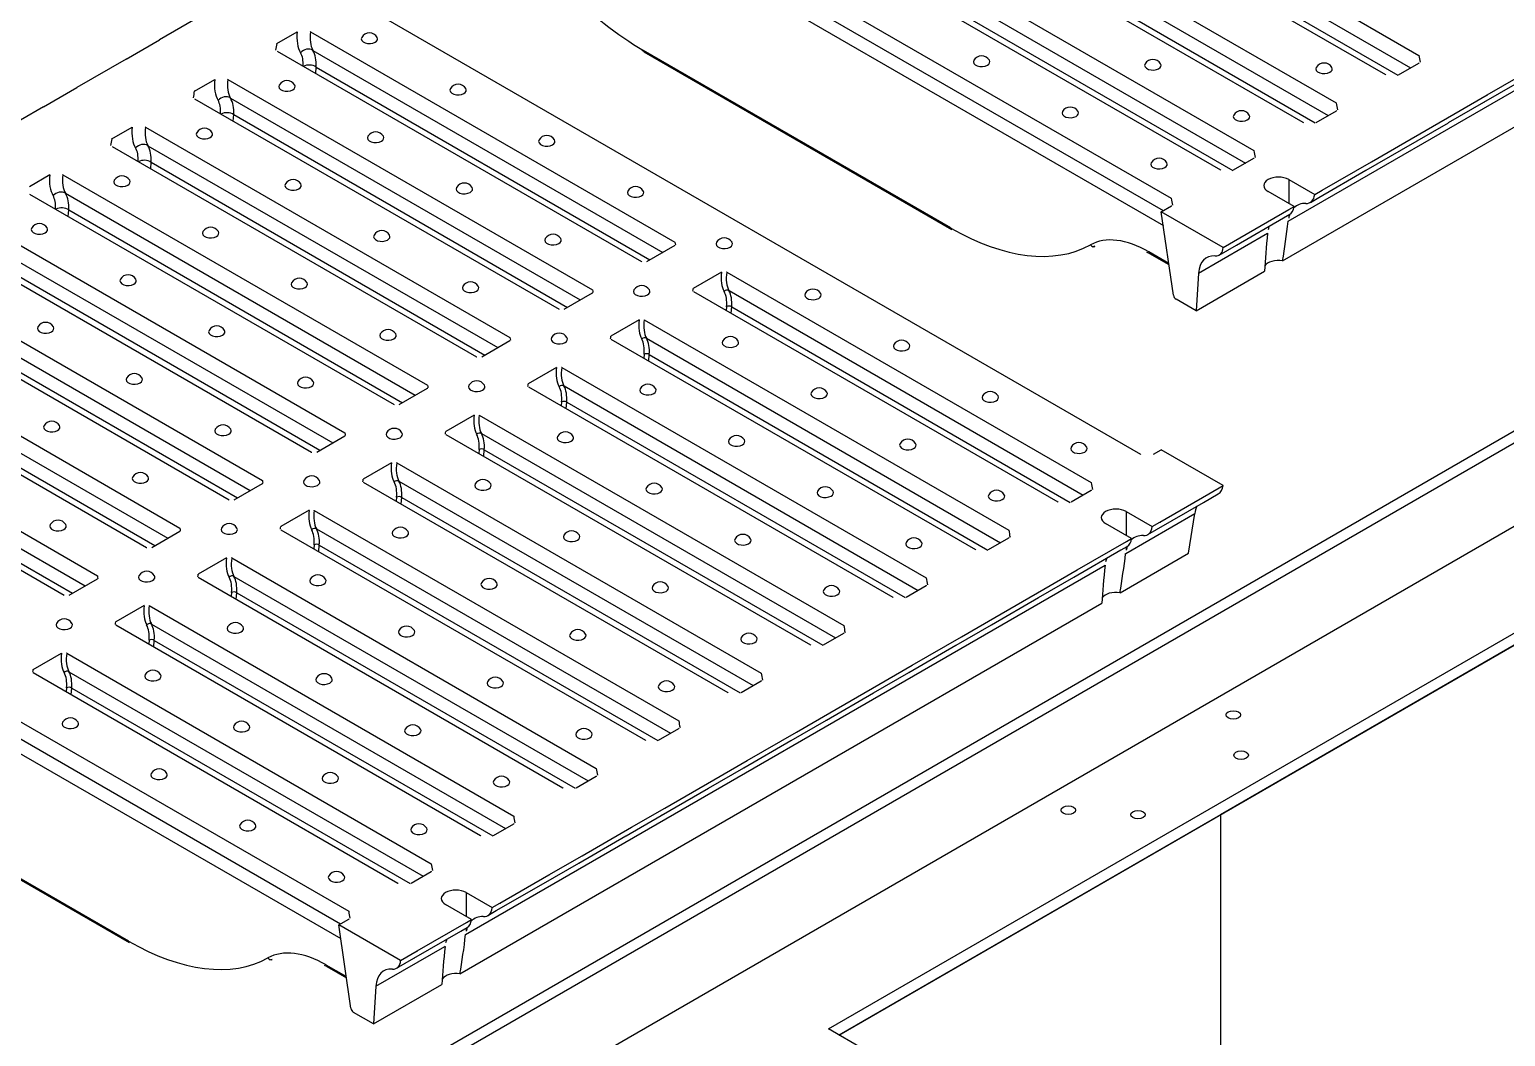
# Paper-space layout 'Layout1' of a CAD drawing. Extents: x -5 to 21.5, y -3 to 17.1.
# Drawn here: x 15.337 to 16.855, y 6.56 to 7.596 of the extents above; entities that cross this region are included whole.
import ezdxf

# ---------------------------------------------------------------- set-up
doc = ezdxf.new("R2010")
doc.units = 0
doc.header["$LTSCALE"] = 0.015748
doc.header["$MEASUREMENT"] = 0
doc.layers.add('Visible Edges', color=7, linetype='Continuous', lineweight=25)

psp = doc.layouts.get("Layout1")

# ---------------------------------------------------------------- linework, layer by layer
at = {"layer": 'Visible Edges', "color": 7, "linetype": 'Continuous', "lineweight": 25}
for p, q in [((14.7585, 5.9679), (18.2586, 7.9888)), ((14.7691, 5.9618), (18.2693, 7.9826)), ((14.7691, 5.8761), (18.2693, 7.8969)), ((15.708, 7.8861), (16.511, 7.4224)), ((15.7105, 7.867), (16.5025, 7.4097)), ((15.7139, 7.8498), (16.5028, 7.3944)), ((16.3907, 7.7858), (16.7656, 7.5694)), ((16.6312, 7.3987), (17.2889, 7.7784)), ((16.3563, 7.766), (16.7312, 7.5496)), ((16.3929, 7.7669), (16.7571, 7.5566)), ((16.3958, 7.7501), (16.7439, 7.5491)), ((16.3058, 7.7368), (16.6807, 7.5204)), ((16.6254, 7.3581), (17.2856, 7.7393)), ((16.2715, 7.717), (16.6463, 7.5006)), ((16.3081, 7.7179), (16.6722, 7.5076)), ((16.3109, 7.7011), (16.6591, 7.5001)), ((16.221, 7.6879), (16.5958, 7.4714)), ((16.1866, 7.668), (16.5615, 7.4516)), ((16.2232, 7.6689), (16.5874, 7.4586)), ((16.2261, 7.6521), (16.5742, 7.4511)), ((15.6761, 7.6227), (16.4792, 7.1591)), ((15.5208, 7.6144), (15.4703, 7.5853)), ((15.5912, 7.5816), (15.612, 7.5936)), ((15.6257, 7.5936), (16.0005, 7.3772)), ((15.436, 7.5655), (15.4703, 7.5853)), ((15.436, 7.5655), (15.3855, 7.5363)), ((15.5913, 7.5738), (15.9662, 7.3573)), ((15.6281, 7.5745), (15.9879, 7.3668)), ((16.2844, 7.3919), (15.9682, 7.5744)), ((15.969, 7.5729), (16.2852, 7.3903)), ((16.7448, 7.5495), (16.7656, 7.5615)), ((15.5064, 7.5326), (15.5272, 7.5446)), ((15.5408, 7.5446), (15.9157, 7.3282)), ((15.6312, 7.5507), (15.6316, 7.5573)), ((15.6316, 7.5573), (15.9748, 7.3592)), ((16.8325, 7.5212), (16.8809, 7.5491)), ((16.836, 7.5287), (16.8865, 7.5579)), ((16.836, 7.5287), (16.8865, 7.5579)), ((15.3511, 7.5165), (15.3855, 7.5363)), ((15.3511, 7.5165), (15.3006, 7.4873)), ((15.5064, 7.5248), (15.8813, 7.3083)), ((15.5433, 7.5255), (15.9031, 7.3178)), ((16.7961, 7.5002), (16.8325, 7.5212)), ((16.8017, 7.5089), (16.836, 7.5287)), ((15.5463, 7.5017), (15.5467, 7.5084)), ((15.5467, 7.5084), (15.8899, 7.3102)), ((16.66, 7.5005), (16.6808, 7.5125)), ((16.7477, 7.4722), (16.7961, 7.5001)), ((16.7512, 7.4797), (16.8017, 7.5089)), ((16.7512, 7.4797), (16.8017, 7.5089)), ((15.4215, 7.4836), (15.4423, 7.4956)), ((15.4559, 7.4956), (15.8308, 7.2792)), ((15.4216, 7.4758), (15.7965, 7.2593)), ((15.4584, 7.4765), (15.8182, 7.2688)), ((16.7113, 7.4512), (16.7477, 7.4722)), ((16.7168, 7.4599), (16.7512, 7.4797)), ((15.4615, 7.4527), (15.4619, 7.4594)), ((15.4619, 7.4594), (15.8051, 7.2612)), ((16.5751, 7.4515), (16.5959, 7.4636)), ((16.6663, 7.4307), (16.7168, 7.4599)), ((16.6663, 7.4307), (16.7168, 7.4599)), ((15.3367, 7.4346), (15.3575, 7.4467)), ((15.3711, 7.4466), (15.746, 7.2302)), ((16.6318, 7.4417), (16.6585, 7.4262)), ((16.6318, 7.4417), (16.6318, 7.4172)), ((16.6628, 7.4232), (16.7112, 7.4512)), ((15.3367, 7.4268), (15.7116, 7.2104)), ((15.3736, 7.4275), (15.7334, 7.2198)), ((16.6373, 7.414), (16.6106, 7.4294)), ((16.654, 7.4181), (16.6628, 7.4232)), ((16.6585, 7.4262), (16.6663, 7.4307)), ((15.3766, 7.4038), (15.377, 7.4104)), ((15.377, 7.4104), (15.7202, 7.2122)), ((16.5007, 7.4086), (16.5111, 7.4146)), ((16.5643, 7.3719), (16.5007, 7.4086)), ((16.5131, 7.3228), (16.5007, 7.4086)), ((16.5815, 7.3817), (16.632, 7.4109)), ((16.5815, 7.3817), (16.632, 7.4109)), ((16.632, 7.4109), (16.6373, 7.414)), ((15.2862, 7.3976), (15.6611, 7.1812)), ((16.578, 7.3742), (16.6264, 7.4022)), ((16.6264, 7.4022), (16.6328, 7.4059)), ((16.6318, 7.4053), (16.6318, 7.4022)), ((15.2519, 7.3778), (15.6267, 7.1614)), ((15.2887, 7.3785), (15.6485, 7.1708)), ((16.539, 7.3455), (16.61, 7.3865)), ((16.5643, 7.3719), (16.5815, 7.3817)), ((15.9715, 7.3573), (16.0006, 7.3741)), ((16.5084, 7.3554), (16.4878, 7.3673)), ((16.4886, 7.3657), (16.5086, 7.3542)), ((16.5603, 7.364), (16.578, 7.3742)), ((15.2014, 7.3486), (15.5763, 7.1322)), ((15.2922, 7.3614), (15.6354, 7.1633)), ((16.5364, 7.3067), (16.6068, 7.3474)), ((16.0485, 7.3464), (16.0194, 7.3296)), ((16.0538, 7.3464), (16.4287, 7.13)), ((16.539, 7.3455), (16.5364, 7.3067)), ((15.167, 7.3288), (15.5419, 7.1124)), ((15.2039, 7.3296), (15.5636, 7.1218)), ((15.8866, 7.3083), (15.9157, 7.3251)), ((16.0195, 7.3266), (16.3943, 7.1101)), ((16.0561, 7.3274), (16.4202, 7.1172)), ((16.5364, 7.3067), (16.5159, 7.3186)), ((15.2073, 7.3124), (15.5505, 7.1143)), ((16.0536, 7.3109), (16.0533, 7.307)), ((16.0583, 7.3041), (16.0589, 7.3106)), ((16.0589, 7.3106), (16.4071, 7.1096)), ((15.1165, 7.2997), (15.4914, 7.0832)), ((15.9636, 7.2974), (15.9346, 7.2806)), ((15.969, 7.2974), (16.3438, 7.081)), ((15.0822, 7.2798), (15.457, 7.0634)), ((15.119, 7.2806), (15.4788, 7.0729)), ((15.8018, 7.2593), (15.8308, 7.2761)), ((15.9346, 7.2776), (16.3095, 7.0611)), ((15.9712, 7.2785), (16.3354, 7.0682)), ((15.1225, 7.2634), (15.4657, 7.0653)), ((15.9688, 7.2619), (15.9684, 7.258)), ((15.9735, 7.2551), (15.974, 7.2617)), ((15.974, 7.2617), (16.3222, 7.0606)), ((15.0317, 7.2507), (15.4066, 7.0342)), ((15.8788, 7.2484), (15.8497, 7.2316)), ((15.8841, 7.2484), (16.259, 7.032)), ((14.9973, 7.2308), (15.3722, 7.0144)), ((15.0342, 7.2316), (15.3939, 7.0239)), ((15.7169, 7.2103), (15.746, 7.2271)), ((15.8498, 7.2286), (16.2246, 7.0121)), ((15.8864, 7.2295), (16.2505, 7.0192)), ((15.0376, 7.2144), (15.3808, 7.0163)), ((15.8839, 7.2129), (15.8836, 7.209)), ((15.8886, 7.2061), (15.8892, 7.2127)), ((15.8892, 7.2127), (16.2374, 7.0117)), ((15.7939, 7.1994), (15.7649, 7.1827)), ((15.7993, 7.1994), (16.1741, 6.983)), ((15.8015, 7.1805), (16.1657, 6.9702)), ((15.6321, 7.1613), (15.6611, 7.1781)), ((15.7649, 7.1796), (16.1398, 6.9632)), ((14.862, 7.1527), (15.665, 6.6891)), ((15.7091, 7.1505), (15.68, 7.1337)), ((15.7144, 7.1504), (16.0893, 6.934)), ((15.7991, 7.1639), (15.7987, 7.1601)), ((15.8038, 7.1571), (15.8043, 7.1637)), ((15.8043, 7.1637), (16.1525, 6.9627)), ((16.4928, 7.1591), (16.5007, 7.1636)), ((16.5643, 7.1269), (16.5007, 7.1636)), ((14.8645, 7.1336), (15.6566, 6.6763)), ((15.5472, 7.1124), (15.5763, 7.1291)), ((15.68, 7.1306), (16.0549, 6.9142)), ((15.7166, 7.1315), (16.0808, 6.9212)), ((16.4079, 7.1101), (16.4287, 7.1221)), ((16.5497, 7.1184), (16.5643, 7.1269)), ((14.8679, 7.1164), (15.6568, 6.661)), ((15.7142, 7.1149), (15.7139, 7.1111)), ((15.7189, 7.1081), (15.7195, 7.1147)), ((15.7195, 7.1147), (16.0676, 6.9137)), ((16.4957, 7.0817), (16.5441, 7.1097)), ((16.4992, 7.0893), (16.5497, 7.1184)), ((16.4992, 7.0893), (16.5497, 7.1184)), ((16.5441, 7.1097), (16.5593, 7.1185)), ((15.6242, 7.1015), (15.5952, 7.0847)), ((15.6296, 7.1014), (16.0044, 6.885)), ((16.4641, 7.0572), (16.5351, 7.0982)), ((16.4646, 7.1002), (16.4914, 7.0848)), ((16.4646, 7.1002), (16.4646, 7.0757)), ((16.4914, 7.0848), (16.4992, 7.0893)), ((16.5286, 7.0573), (16.5351, 7.0982)), ((15.4624, 7.0634), (15.4914, 7.0802)), ((15.5952, 7.0816), (15.9701, 6.8652)), ((15.6318, 7.0825), (15.996, 6.8722)), ((16.4702, 7.0725), (16.4434, 7.088)), ((16.4868, 7.0766), (16.4957, 7.0817)), ((15.6294, 7.066), (15.629, 7.0621)), ((15.6341, 7.0592), (15.6346, 7.0657)), ((15.6346, 7.0657), (15.9828, 6.8647)), ((16.3231, 7.0611), (16.3439, 7.0731)), ((16.4108, 7.0328), (16.4592, 7.0607)), ((16.4143, 7.0403), (16.4648, 7.0694)), ((16.4143, 7.0403), (16.4648, 7.0694)), ((16.4593, 7.0607), (16.4656, 7.0644)), ((16.4646, 7.0638), (16.4646, 7.0607)), ((16.4648, 7.0694), (16.4702, 7.0725)), ((15.5394, 7.0525), (15.5103, 7.0357)), ((15.5447, 7.0525), (15.9196, 6.836)), ((15.7852, 6.6653), (16.4429, 7.045)), ((16.4583, 7.0167), (16.5286, 7.0573)), ((15.3775, 7.0144), (15.4066, 7.0312)), ((15.5103, 7.0326), (15.8852, 6.8162)), ((15.5469, 7.0335), (15.9111, 6.8232)), ((16.1585, 6.5681), (16.9646, 7.0335)), ((16.3744, 7.0117), (16.4108, 7.0328)), ((16.3799, 7.0204), (16.4143, 7.0403)), ((15.5445, 7.017), (15.5442, 7.0131)), ((15.5492, 7.0102), (15.5498, 7.0167)), ((15.5498, 7.0167), (15.8979, 6.8157)), ((16.1691, 6.5619), (16.9646, 7.0212)), ((16.2382, 7.0121), (16.259, 7.0241)), ((16.3295, 6.9913), (16.3799, 7.0204)), ((16.3295, 6.9913), (16.3799, 7.0204)), ((16.9646, 7.0212), (16.5616, 6.7885)), ((15.4545, 7.0035), (15.4255, 6.9867)), ((15.4599, 7.0035), (15.8347, 6.787)), ((15.7794, 6.6247), (16.4396, 7.0059)), ((16.326, 6.9838), (16.3744, 7.0117)), ((15.4255, 6.9836), (15.8004, 6.7672)), ((15.4621, 6.9845), (15.8263, 6.7743)), ((16.2896, 6.9628), (16.326, 6.9838)), ((16.2951, 6.9715), (16.3295, 6.9913)), ((15.4597, 6.968), (15.4593, 6.9641)), ((15.4644, 6.9612), (15.4649, 6.9677)), ((15.4649, 6.9677), (15.8131, 6.7667)), ((16.1534, 6.9631), (16.1742, 6.9751)), ((16.2446, 6.9423), (16.2951, 6.9715)), ((16.2446, 6.9423), (16.2951, 6.9715)), ((15.3406, 6.9377), (15.3697, 6.9545)), ((15.375, 6.9545), (15.7499, 6.738)), ((16.2411, 6.9348), (16.2895, 6.9627)), ((16.2102, 6.9225), (16.2446, 6.9423)), ((15.3406, 6.9346), (15.7155, 6.7182)), ((15.3772, 6.9355), (15.7414, 6.7253)), ((16.0685, 6.9141), (16.0893, 6.9261)), ((16.1598, 6.8933), (16.2102, 6.9225)), ((16.1598, 6.8933), (16.2102, 6.9225)), ((16.2047, 6.9138), (16.2411, 6.9348)), ((15.3748, 6.919), (15.3745, 6.9151)), ((15.3795, 6.9122), (15.3801, 6.9187)), ((15.3801, 6.9187), (15.7282, 6.7177)), ((16.1562, 6.8858), (16.2047, 6.9137)), ((16.1254, 6.8735), (16.1598, 6.8933)), ((15.9837, 6.8651), (16.0045, 6.8772)), ((16.1199, 6.8648), (16.1562, 6.8858)), ((16.0714, 6.8368), (16.1198, 6.8647)), ((16.0749, 6.8443), (16.1254, 6.8735)), ((16.0749, 6.8443), (16.1254, 6.8735)), ((15.4384, 6.6585), (15.1223, 6.8411)), ((15.123, 6.8395), (15.4392, 6.657)), ((16.035, 6.8158), (16.0714, 6.8368)), ((16.0405, 6.8245), (16.0749, 6.8443)), ((15.8988, 6.8162), (15.9196, 6.8282)), ((15.9865, 6.7878), (16.035, 6.8158)), ((15.99, 6.7953), (16.0405, 6.8245)), ((15.99, 6.7953), (16.0405, 6.8245)), ((15.9502, 6.7668), (15.9865, 6.7878)), ((15.9557, 6.7755), (15.99, 6.7953)), ((16.5616, 6.7885), (16.1691, 6.5619)), ((16.5616, 6.7885), (16.5616, 6.3354)), ((16.5616, 6.7885), (16.5616, 6.3354)), ((15.814, 6.7672), (15.8348, 6.7792)), ((15.9052, 6.7463), (15.9557, 6.7755)), ((15.9052, 6.7463), (15.9557, 6.7755)), ((15.9017, 6.7388), (15.9501, 6.7668)), ((15.8708, 6.7265), (15.9052, 6.7463)), ((15.7291, 6.7182), (15.7499, 6.7302)), ((15.8203, 6.6974), (15.8708, 6.7265)), ((15.8203, 6.6974), (15.8708, 6.7265)), ((15.8653, 6.7178), (15.9017, 6.7388)), ((15.8168, 6.6898), (15.8653, 6.7178)), ((15.7913, 6.6806), (15.7646, 6.696)), ((15.7858, 6.7083), (15.8126, 6.6929)), ((15.7858, 6.7083), (15.7858, 6.6838)), ((15.8126, 6.6929), (15.8203, 6.6974)), ((15.6547, 6.6752), (15.6651, 6.6812)), ((15.786, 6.6775), (15.7913, 6.6806)), ((15.808, 6.6847), (15.8168, 6.6898)), ((15.7184, 6.6385), (15.6547, 6.6752)), ((15.6671, 6.5894), (15.6547, 6.6752)), ((15.732, 6.6408), (15.7804, 6.6688)), ((15.7355, 6.6484), (15.786, 6.6775)), ((15.7355, 6.6484), (15.786, 6.6775)), ((15.7804, 6.6688), (15.7868, 6.6725)), ((15.7858, 6.6719), (15.7858, 6.6688)), ((15.693, 6.6121), (15.764, 6.6531)), ((15.6624, 6.622), (15.6418, 6.6339)), ((15.7143, 6.6306), (15.732, 6.6408)), ((15.7184, 6.6385), (15.7355, 6.6484)), ((15.6426, 6.6324), (15.6626, 6.6208)), ((15.6904, 6.5734), (15.7608, 6.614)), ((15.693, 6.6121), (15.6904, 6.5734)), ((15.6904, 6.5734), (15.6699, 6.5852)), ((16.9222, 6.1271), (16.1585, 6.5681))]:
    psp.add_line(p, q, dxfattribs=at)
for points in [[(15.6257, 7.5936), (15.6252, 7.5938)], [(15.5912, 7.5816), (15.5908, 7.5814)], [(15.969, 7.5729), (15.9656, 7.5754)], [(16.7656, 7.5615), (16.766, 7.5618)], [(15.5408, 7.5446), (15.5403, 7.5449)], [(16.7312, 7.5496), (16.7317, 7.5493)], [(15.5064, 7.5326), (15.506, 7.5324)], [(16.8325, 7.5212), (16.8327, 7.5213)], [(16.836, 7.5287), (16.836, 7.5282)], [(16.6463, 7.5006), (16.6468, 7.5003)], [(16.6808, 7.5125), (16.6812, 7.5128)], [(16.8017, 7.5089), (16.8016, 7.5084)], [(15.4215, 7.4836), (15.4211, 7.4834)], [(15.4559, 7.4956), (15.4555, 7.4959)], [(16.7476, 7.4722), (16.7479, 7.4723)], [(16.7512, 7.4797), (16.7511, 7.4793)], [(16.5959, 7.4636), (16.5963, 7.4638)], [(16.7168, 7.4599), (16.7168, 7.4594)], [(15.3711, 7.4466), (15.3706, 7.4469)], [(16.5615, 7.4516), (16.5619, 7.4513)], [(16.6628, 7.4232), (16.663, 7.4233)], [(16.6663, 7.4307), (16.6663, 7.4303)], [(16.5111, 7.4146), (16.5115, 7.4148)], [(16.632, 7.4109), (16.6319, 7.4104)], [(16.6318, 7.4022), (16.6318, 7.402)], [(16.5815, 7.3817), (16.5814, 7.3813)], [(16.61, 7.3865), (16.61, 7.3866)], [(16.0006, 7.3741), (16.0007, 7.3742)], [(16.4323, 7.373), (16.4296, 7.3723)], [(16.4886, 7.3657), (16.4859, 7.3668)], [(16.5779, 7.3742), (16.5782, 7.3743)], [(15.9662, 7.3573), (15.9663, 7.3572)], [(16.0538, 7.3464), (16.0536, 7.3465)], [(15.9157, 7.3251), (15.9159, 7.3252)], [(16.0194, 7.3296), (16.0193, 7.3295)], [(15.8813, 7.3083), (15.8815, 7.3082)], [(15.969, 7.2974), (15.9688, 7.2975)], [(15.8308, 7.2761), (15.831, 7.2762)], [(15.9346, 7.2806), (15.9344, 7.2805)], [(15.7965, 7.2593), (15.7966, 7.2592)], [(15.8841, 7.2484), (15.8839, 7.2485)], [(15.746, 7.2271), (15.7462, 7.2272)], [(15.8497, 7.2316), (15.8496, 7.2315)], [(15.7116, 7.2104), (15.7118, 7.2103)], [(15.7993, 7.1994), (15.7991, 7.1995)], [(15.7649, 7.1827), (15.7647, 7.1826)], [(15.6611, 7.1781), (15.6613, 7.1782)], [(15.6267, 7.1614), (15.6269, 7.1613)], [(15.7144, 7.1504), (15.7142, 7.1505)], [(16.4792, 7.1591), (16.4796, 7.1589)], [(15.5763, 7.1291), (15.5765, 7.1292)], [(15.68, 7.1337), (15.6798, 7.1336)], [(16.4287, 7.1221), (16.4292, 7.1224)], [(15.5419, 7.1124), (15.5421, 7.1123)], [(16.3943, 7.1101), (16.3948, 7.1099)], [(16.5497, 7.1184), (16.5496, 7.118)], [(15.6296, 7.1014), (15.6294, 7.1015)], [(16.4992, 7.0893), (16.4991, 7.0888)], [(15.4914, 7.0802), (15.4916, 7.0803)], [(15.5952, 7.0847), (15.595, 7.0846)], [(16.4956, 7.0817), (16.4959, 7.0819)], [(15.457, 7.0634), (15.4572, 7.0633)], [(16.3095, 7.0611), (16.3099, 7.0609)], [(16.3439, 7.0731), (16.3443, 7.0734)], [(16.4646, 7.0607), (16.4646, 7.0606)], [(16.4648, 7.0694), (16.4647, 7.069)], [(15.5447, 7.0525), (15.5445, 7.0526)], [(16.4429, 7.045), (16.4429, 7.0452)], [(15.4066, 7.0312), (15.4068, 7.0313)], [(15.5103, 7.0357), (15.5101, 7.0356)], [(16.4108, 7.0327), (16.411, 7.0329)], [(16.4143, 7.0403), (16.4143, 7.0398)], [(15.3722, 7.0144), (15.3724, 7.0143)], [(16.259, 7.0241), (16.2595, 7.0244)], [(16.3799, 7.0204), (16.3799, 7.02)], [(15.4599, 7.0035), (15.4597, 7.0036)], [(16.2246, 7.0121), (16.2251, 7.0119)], [(15.4255, 6.9867), (15.4253, 6.9866)], [(16.3259, 6.9837), (16.3262, 6.9839)], [(16.3295, 6.9913), (16.3294, 6.9908)], [(16.1742, 6.9751), (16.1746, 6.9754)], [(16.2951, 6.9715), (16.295, 6.971)], [(15.375, 6.9545), (15.3748, 6.9546)], [(16.1398, 6.9632), (16.1402, 6.9629)], [(15.3406, 6.9377), (15.3404, 6.9376)], [(16.2446, 6.9423), (16.2446, 6.9418)], [(16.0893, 6.9261), (16.0898, 6.9264)], [(16.2102, 6.9225), (16.2102, 6.922)], [(16.2411, 6.9348), (16.2413, 6.9349)], [(16.0549, 6.9142), (16.0554, 6.9139)], [(16.1598, 6.8933), (16.1597, 6.8928)], [(16.0045, 6.8772), (16.0049, 6.8774)], [(16.1562, 6.8858), (16.1564, 6.8859)], [(15.9701, 6.8652), (15.9705, 6.8649)], [(16.1254, 6.8735), (16.1253, 6.873)], [(16.0714, 6.8368), (16.0716, 6.8369)], [(16.0749, 6.8443), (16.0748, 6.8439)], [(15.8852, 6.8162), (15.8857, 6.8159)], [(15.9196, 6.8282), (15.9201, 6.8284)], [(16.0405, 6.8245), (16.0405, 6.824)], [(15.9865, 6.7878), (15.9867, 6.7879)], [(15.99, 6.7953), (15.99, 6.7949)], [(15.8348, 6.7792), (15.8352, 6.7794)], [(15.9557, 6.7755), (15.9556, 6.775)], [(15.8004, 6.7672), (15.8008, 6.7669)], [(15.9052, 6.7463), (15.9051, 6.7459)], [(15.7499, 6.7302), (15.7504, 6.7304)], [(15.8708, 6.7265), (15.8708, 6.726)], [(15.9017, 6.7388), (15.9019, 6.7389)], [(15.7155, 6.7182), (15.716, 6.718)], [(15.8203, 6.6974), (15.8203, 6.6969)], [(15.6651, 6.6812), (15.6655, 6.6815)], [(15.8168, 6.6898), (15.817, 6.6899)], [(15.7858, 6.6688), (15.7858, 6.6686)], [(15.786, 6.6775), (15.7859, 6.677)], [(15.764, 6.6531), (15.7641, 6.6532)], [(15.5863, 6.6396), (15.5836, 6.639)], [(15.732, 6.6408), (15.7322, 6.641)], [(15.7355, 6.6484), (15.7354, 6.6479)], [(15.6426, 6.6324), (15.64, 6.6334)]]:
    psp.add_lwpolyline(points, dxfattribs=at)
for centre in [(15.6863, 7.5831), (16.3159, 7.5596), (16.492, 7.5559), (16.6681, 7.5522), (15.6015, 7.5341), (15.7775, 7.5304), (16.4071, 7.5069), (16.5832, 7.5032), (15.5166, 7.4851), (15.6927, 7.4814), (15.8687, 7.4777), (16.4984, 7.4542), (15.4318, 7.4361), (15.6078, 7.4324), (15.7839, 7.4288), (15.96, 7.4251), (15.3469, 7.3871), (15.523, 7.3834), (15.699, 7.3798), (15.8751, 7.3761), (16.0512, 7.3724), (15.4381, 7.3344), (15.6142, 7.3308), (15.7903, 7.3271), (15.9663, 7.3234), (16.1424, 7.3197), (15.3533, 7.2855), (15.5293, 7.2818), (15.7054, 7.2781), (15.8815, 7.2744), (16.0575, 7.2708), (16.2336, 7.2671), (15.4445, 7.2328), (15.6206, 7.2291), (15.7966, 7.2254), (15.9727, 7.2218), (16.1488, 7.2181), (16.3248, 7.2144), (15.3596, 7.1838), (15.5357, 7.1801), (15.7118, 7.1765), (15.8878, 7.1728), (16.0639, 7.1691), (16.24, 7.1654), (16.416, 7.1618), (15.4508, 7.1311), (15.6269, 7.1275), (15.803, 7.1238), (15.9791, 7.1201), (16.1551, 7.1164), (16.3312, 7.1128), (15.366, 7.0821), (15.5421, 7.0785), (15.7181, 7.0748), (15.8942, 7.0711), (16.0703, 7.0675), (16.2463, 7.0638), (15.4572, 7.0295), (15.6333, 7.0258), (15.8094, 7.0221), (15.9854, 7.0185), (16.1615, 7.0148), (15.3724, 6.9805), (15.5484, 6.9768), (15.7245, 6.9731), (15.9006, 6.9695), (16.0766, 6.9658), (15.4636, 6.9278), (15.6396, 6.9242), (15.8157, 6.9205), (15.9918, 6.9168), (15.3787, 6.8788), (15.5548, 6.8752), (15.7309, 6.8715), (15.9069, 6.8678), (15.4699, 6.8262), (15.646, 6.8225), (15.8221, 6.8188), (15.5612, 6.7735), (15.7372, 6.7698), (15.6524, 6.7208)]:
    psp.add_arc(centre, 0.0093, 30.9041, 149.0959, dxfattribs=at)
for centre, major_axis, ratio, start_param, end_param in [((15.9573, 7.81), (-0.1592, 0.2501), 0.546379, 1.557425, 2.332618), ((15.6613, 7.6229), (0.0404, 0.057), 0.504809, 2.419633, 2.911791), ((15.6681, 7.6181), (-0.0355, -0.0487), 0.492768, 5.550185, 6.058778), ((15.5421, 7.5541), (0.0404, 0.057), 0.504809, 5.403026, 5.528356), ((15.6222, 7.5673), (-0.00833, -0.00477), 0.84132, 3.567123, 5.079869), ((15.6863, 7.5863), (-0.00844, 0), 0.57735, 5.950442, 8.63938), ((15.6863, 7.5863), (0.00844, 0), 0.57735, 5.497787, 6.615929), ((15.5823, 7.5353), (0.0292, 0.0413), 0.504809, 5.608398, 6.053383), ((15.6248, 7.553), (-0.00958, 0.00061), 0.67116, 3.970205, 5.481714), ((15.589, 7.5305), (-0.0341, -0.0495), 0.516761, 2.449631, 2.905864), ((15.9709, 7.5761), (-0.00187, -0.00325), 0.57735, 5.550147, 6.283185), ((16.3159, 7.5627), (-0.00844, 0), 0.57735, 5.950442, 8.63938), ((16.3159, 7.5627), (0.00844, 0), 0.57735, 5.497787, 6.615929), ((16.492, 7.5591), (-0.00844, 0), 0.57735, 5.950442, 8.63938), ((16.492, 7.5591), (0.00844, 0), 0.57735, 5.497787, 6.615929), ((16.808, 7.5939), (0.0226, 0.0559), 0.650377, 2.265106, 2.404384), ((15.5765, 7.5739), (0.0404, 0.057), 0.504809, 2.419633, 2.911791), ((15.5832, 7.5691), (-0.0355, -0.0487), 0.492768, 5.550185, 6.058778), ((16.6681, 7.5554), (-0.00844, 0), 0.57735, 5.950442, 8.63938), ((16.6681, 7.5554), (0.00844, 0), 0.57735, 5.497787, 6.615929), ((15.4573, 7.5051), (0.0404, 0.057), 0.504809, 5.403026, 5.528356), ((15.6015, 7.5373), (-0.00844, 0), 0.57735, 5.950442, 8.63938), ((15.6015, 7.5373), (0.00844, 0), 0.57735, 5.497787, 6.615929), ((15.7775, 7.5336), (-0.00844, 0), 0.57735, 5.950442, 8.63938), ((15.7775, 7.5336), (0.00844, 0), 0.57735, 5.497787, 6.615929), ((15.5374, 7.5183), (-0.00833, -0.00477), 0.84132, 3.567123, 5.079869), ((15.4974, 7.4863), (0.0292, 0.0413), 0.504809, 5.608398, 6.053383), ((15.5042, 7.4815), (-0.0341, -0.0495), 0.516761, 2.449631, 2.905864), ((16.7231, 7.5449), (0.0226, 0.0559), 0.650377, 2.265106, 2.404384), ((16.8785, 7.5532), (0.03, 0.052), 0.57735, 2.356194, 2.356235), ((15.54, 7.504), (-0.00958, 0.00061), 0.67116, 3.970205, 5.481714), ((16.4071, 7.5101), (-0.00844, 0), 0.57735, 5.950442, 8.63938), ((16.4071, 7.5101), (0.00844, 0), 0.57735, 5.497787, 6.615929), ((16.5832, 7.5064), (-0.00844, 0), 0.57735, 5.950442, 8.63938), ((16.5832, 7.5064), (0.00844, 0), 0.57735, 5.497787, 6.615929), ((16.7592, 7.4844), (-0.03, -0.052), 0.57735, 2.356154, 2.356194), ((15.3724, 7.4561), (0.0404, 0.057), 0.504809, 5.403026, 5.528356), ((15.4916, 7.5249), (0.0404, 0.057), 0.504809, 2.419633, 2.911791), ((15.4984, 7.5201), (-0.0355, -0.0487), 0.492768, 5.550185, 6.058778), ((15.5166, 7.4883), (-0.00844, 0), 0.57735, 5.950442, 8.63938), ((15.5166, 7.4883), (0.00844, 0), 0.57735, 5.497787, 6.615929), ((15.6927, 7.4846), (-0.00844, 0), 0.57735, 5.950442, 8.63938), ((15.6927, 7.4846), (0.00844, 0), 0.57735, 5.497787, 6.615929), ((15.4525, 7.4693), (-0.00833, -0.00477), 0.84132, 3.567123, 5.079869), ((15.4126, 7.4373), (0.0292, 0.0413), 0.504809, 5.608398, 6.053383), ((15.4193, 7.4325), (-0.0341, -0.0495), 0.516761, 2.449631, 2.905864), ((15.8687, 7.4809), (-0.00844, 0), 0.57735, 5.950442, 8.63938), ((15.8687, 7.4809), (0.00844, 0), 0.57735, 5.497787, 6.615929), ((16.6383, 7.4959), (0.0226, 0.0559), 0.650377, 2.265106, 2.404384), ((16.7936, 7.5042), (0.03, 0.052), 0.57735, 2.356194, 2.356235), ((15.4551, 7.455), (-0.00958, 0.00061), 0.67116, 3.970205, 5.481714), ((16.4984, 7.4574), (-0.00844, 0), 0.57735, 5.950442, 8.63938), ((16.4984, 7.4574), (0.00844, 0), 0.57735, 5.497787, 6.615929), ((16.6744, 7.4354), (-0.03, -0.052), 0.57735, 2.356154, 2.356194), ((15.4068, 7.4759), (0.0404, 0.057), 0.504809, 2.419633, 2.911791), ((15.4135, 7.4711), (-0.0355, -0.0487), 0.492768, 5.550185, 6.058778), ((15.4318, 7.4393), (-0.00844, 0), 0.57735, 5.950442, 8.63938), ((15.4318, 7.4393), (0.00844, 0), 0.57735, 5.497787, 6.615929), ((16.6212, 7.4355), (-0.015, 0), 0.57735, 3.926991, 7.068583), ((15.3677, 7.4203), (-0.00833, -0.00477), 0.84132, 3.567123, 5.079869), ((15.3277, 7.3883), (0.0292, 0.0413), 0.504809, 5.608398, 6.053383), ((15.3345, 7.3835), (-0.0341, -0.0495), 0.516761, 2.449631, 2.905864), ((15.6078, 7.4356), (-0.00844, 0), 0.57735, 5.950442, 8.63938), ((15.6078, 7.4356), (0.00844, 0), 0.57735, 5.497787, 6.615929), ((15.7839, 7.4319), (-0.00844, 0), 0.57735, 5.950442, 8.63938), ((15.7839, 7.4319), (0.00844, 0), 0.57735, 5.497787, 6.615929), ((15.96, 7.4283), (-0.00844, 0), 0.57735, 5.950442, 8.63938), ((15.96, 7.4283), (0.00844, 0), 0.57735, 5.497787, 6.615929), ((16.6427, 7.4376), (0.0112, -0.0195), 0.57735, 5.931713, 6.94642), ((16.7088, 7.4552), (0.03, 0.052), 0.57735, 2.356194, 2.356235), ((15.3703, 7.4061), (-0.00958, 0.00061), 0.67116, 3.970205, 5.481714), ((16.5534, 7.4469), (0.0226, 0.0559), 0.650377, 2.265106, 2.404384), ((16.5895, 7.3864), (-0.03, -0.052), 0.57735, 2.356154, 2.356194), ((16.6215, 7.4253), (0.0112, -0.0195), 0.57735, 0, 0.663234), ((16.6628, 7.376), (-0.0225, 0.039), 0.57735, 5.931713, 6.439742), ((16.6416, 7.3637), (-0.0225, 0.039), 0.57735, 0.4316, 0.558553), ((16.6212, 7.3977), (0.0114, 0.0938), 0.103911, 4.289675, 4.735807), ((16.6628, 7.376), (0.0225, -0.039), 0.57735, 3.573025, 3.700145), ((15.3469, 7.3903), (-0.00844, 0), 0.57735, 5.950442, 8.63938), ((15.3469, 7.3903), (0.00844, 0), 0.57735, 5.497787, 6.615929), ((15.523, 7.3866), (-0.00844, 0), 0.57735, 5.950442, 8.63938), ((15.523, 7.3866), (0.00844, 0), 0.57735, 5.497787, 6.615929), ((15.699, 7.3829), (-0.00844, 0), 0.57735, 5.950442, 8.63938), ((15.699, 7.3829), (0.00844, 0), 0.57735, 5.497787, 6.615929), ((15.8751, 7.3793), (-0.00844, 0), 0.57735, 5.950442, 8.63938), ((15.8751, 7.3793), (0.00844, 0), 0.57735, 5.497787, 6.615929), ((16.2734, 7.6274), (-0.1592, 0.2501), 0.546379, 2.332618, 3.107811), ((16.287, 7.3936), (-0.00187, -0.00325), 0.57735, 5.550147, 6.283185), ((16.4924, 7.2689), (-0.0665, 0.1045), 0.546379, 5.474211, 6.249404), ((16.6239, 7.4062), (0.03, 0.052), 0.57735, 2.356194, 2.356235), ((16.6212, 7.3977), (0.0114, 0.0938), 0.103911, 1.703261, 2.149392), ((16.0429, 7.4017), (0.0218, 0.0563), 0.656047, 2.254563, 2.308727), ((16.0512, 7.3756), (-0.00844, 0), 0.57735, 5.950442, 8.63938), ((16.0512, 7.3756), (0.00844, 0), 0.57735, 5.497787, 6.615929), ((16.4305, 7.3762), (0.00181, -0.00328), 0.837067, 4.765011, 6.283185), ((16.4904, 7.369), (-0.00188, -0.00325), 0.57735, 5.550147, 6.283185), ((16.5708, 7.3229), (-0.0242, 0.038), 0.546379, 5.908137, 6.922834), ((16.5485, 7.3832), (-0.0121, 0.019), 0.546379, 2.766544, 3.78125), ((16.6212, 7.3498), (-0.015, 0), 0.57735, 4.427646, 5.93142), ((15.4381, 7.3376), (-0.00844, 0), 0.57735, 5.950442, 8.63938), ((15.4381, 7.3376), (0.00844, 0), 0.57735, 5.497787, 6.615929), ((15.6142, 7.334), (-0.00844, 0), 0.57735, 5.950442, 8.63938), ((15.6142, 7.334), (0.00844, 0), 0.57735, 5.497787, 6.615929), ((15.7903, 7.3303), (-0.00844, 0), 0.57735, 5.950442, 8.63938), ((15.7903, 7.3303), (0.00844, 0), 0.57735, 5.497787, 6.615929), ((16.0936, 7.3728), (0.0378, 0.0517), 0.490466, 2.417881, 2.918155), ((16.0962, 7.3709), (-0.0359, -0.0484), 0.484834, 5.553446, 6.062038), ((15.9581, 7.3527), (0.0218, 0.0563), 0.656047, 2.254563, 2.308727), ((15.9663, 7.3266), (-0.00844, 0), 0.57735, 5.950442, 8.63938), ((15.9663, 7.3266), (0.00844, 0), 0.57735, 5.497787, 6.615929), ((15.9744, 7.304), (0.0378, 0.0517), 0.490466, 5.487175, 5.542836), ((16.0537, 7.3246), (-0.00328, -0.00181), 0.850857, 3.580222, 5.082099), ((16.0136, 7.2857), (0.0334, 0.0456), 0.490466, 5.603515, 6.059747), ((16.0162, 7.2838), (-0.0353, -0.0488), 0.496082, 2.459523, 2.915755), ((16.1424, 7.3229), (-0.00844, 0), 0.57735, 5.950442, 8.63938), ((16.1424, 7.3229), (0.00844, 0), 0.57735, 5.497787, 6.615929), ((16.5157, 7.3216), (-0.00201, 0.00317), 0.546379, 0.88125, 2.332618), ((16.0563, 7.309), (-0.00374, 0.00032), 0.682233, 3.985512, 5.548907), ((15.3533, 7.2886), (-0.00844, 0), 0.57735, 5.950442, 8.63938), ((15.3533, 7.2886), (0.00844, 0), 0.57735, 5.497787, 6.615929), ((15.5293, 7.285), (-0.00844, 0), 0.57735, 5.950442, 8.63938), ((15.5293, 7.285), (0.00844, 0), 0.57735, 5.497787, 6.615929), ((16.0088, 7.3238), (0.0378, 0.0517), 0.490466, 2.417881, 2.918155), ((16.0114, 7.3219), (-0.0359, -0.0484), 0.484834, 5.553446, 6.062038), ((15.7054, 7.2813), (-0.00844, 0), 0.57735, 5.950442, 8.63938), ((15.7054, 7.2813), (0.00844, 0), 0.57735, 5.497787, 6.615929), ((15.8732, 7.3037), (0.0218, 0.0563), 0.656047, 2.254563, 2.308727), ((15.8815, 7.2776), (-0.00844, 0), 0.57735, 5.950442, 8.63938), ((15.8815, 7.2776), (0.00844, 0), 0.57735, 5.497787, 6.615929), ((15.8896, 7.255), (0.0378, 0.0517), 0.490466, 5.487175, 5.542836), ((15.9689, 7.2756), (-0.00328, -0.00181), 0.850857, 3.580222, 5.082099), ((15.9288, 7.2368), (0.0334, 0.0456), 0.490466, 5.603515, 6.059747), ((15.9314, 7.2348), (-0.0353, -0.0488), 0.496082, 2.459523, 2.915755), ((16.0575, 7.2739), (-0.00844, 0), 0.57735, 5.950442, 8.63938), ((16.0575, 7.2739), (0.00844, 0), 0.57735, 5.497787, 6.615929), ((16.2336, 7.2703), (-0.00844, 0), 0.57735, 5.950442, 8.63938), ((16.2336, 7.2703), (0.00844, 0), 0.57735, 5.497787, 6.615929), ((15.9714, 7.26), (-0.00374, 0.00032), 0.682233, 3.985512, 5.548907), ((15.9239, 7.2749), (0.0378, 0.0517), 0.490466, 2.417881, 2.918155), ((15.9265, 7.2729), (-0.0359, -0.0484), 0.484834, 5.553446, 6.062038), ((15.4445, 7.236), (-0.00844, 0), 0.57735, 5.950442, 8.63938), ((15.4445, 7.236), (0.00844, 0), 0.57735, 5.497787, 6.615929), ((15.6206, 7.2323), (-0.00844, 0), 0.57735, 5.950442, 8.63938), ((15.6206, 7.2323), (0.00844, 0), 0.57735, 5.497787, 6.615929), ((15.7884, 7.2547), (0.0218, 0.0563), 0.656047, 2.254563, 2.308727), ((15.7966, 7.2286), (-0.00844, 0), 0.57735, 5.950442, 8.63938), ((15.7966, 7.2286), (0.00844, 0), 0.57735, 5.497787, 6.615929), ((15.8047, 7.206), (0.0378, 0.0517), 0.490466, 5.487175, 5.542836), ((15.884, 7.2266), (-0.00328, -0.00181), 0.850857, 3.580222, 5.082099), ((15.8439, 7.1878), (0.0334, 0.0456), 0.490466, 5.603515, 6.059747), ((15.8465, 7.1858), (-0.0353, -0.0488), 0.496082, 2.459523, 2.915755), ((15.9727, 7.225), (-0.00844, 0), 0.57735, 5.950442, 8.63938), ((15.9727, 7.225), (0.00844, 0), 0.57735, 5.497787, 6.615929), ((15.8865, 7.211), (-0.00374, 0.00032), 0.682233, 3.985512, 5.548907), ((16.1488, 7.2213), (-0.00844, 0), 0.57735, 5.950442, 8.63938), ((16.1488, 7.2213), (0.00844, 0), 0.57735, 5.497787, 6.615929), ((16.3248, 7.2176), (-0.00844, 0), 0.57735, 5.950442, 8.63938), ((16.3248, 7.2176), (0.00844, 0), 0.57735, 5.497787, 6.615929), ((15.8391, 7.2259), (0.0378, 0.0517), 0.490466, 2.417881, 2.918155), ((15.8417, 7.2239), (-0.0359, -0.0484), 0.484834, 5.553446, 6.062038), ((15.3596, 7.187), (-0.00844, 0), 0.57735, 5.950442, 8.63938), ((15.3596, 7.187), (0.00844, 0), 0.57735, 5.497787, 6.615929), ((15.5357, 7.1833), (-0.00844, 0), 0.57735, 5.950442, 8.63938), ((15.5357, 7.1833), (0.00844, 0), 0.57735, 5.497787, 6.615929), ((15.7035, 7.2057), (0.0218, 0.0563), 0.656047, 2.254563, 2.308727), ((15.7118, 7.1796), (-0.00844, 0), 0.57735, 5.950442, 8.63938), ((15.7118, 7.1796), (0.00844, 0), 0.57735, 5.497787, 6.615929), ((15.7198, 7.157), (0.0378, 0.0517), 0.490466, 5.487175, 5.542836), ((15.7992, 7.1777), (-0.00328, -0.00181), 0.850857, 3.580222, 5.082099), ((15.7617, 7.1368), (-0.0353, -0.0488), 0.496082, 2.459523, 2.915755), ((15.759, 7.1388), (0.0334, 0.0456), 0.490466, 5.603515, 6.059747), ((15.8017, 7.162), (-0.00374, 0.00032), 0.682233, 3.985512, 5.548907), ((15.8878, 7.176), (-0.00844, 0), 0.57735, 5.950442, 8.63938), ((15.8878, 7.176), (0.00844, 0), 0.57735, 5.497787, 6.615929), ((16.0639, 7.1723), (-0.00844, 0), 0.57735, 5.950442, 8.63938), ((16.0639, 7.1723), (0.00844, 0), 0.57735, 5.497787, 6.615929), ((16.24, 7.1686), (-0.00844, 0), 0.57735, 5.950442, 8.63938), ((16.24, 7.1686), (0.00844, 0), 0.57735, 5.497787, 6.615929), ((16.416, 7.1649), (-0.00844, 0), 0.57735, 5.950442, 8.63938), ((16.416, 7.1649), (0.00844, 0), 0.57735, 5.497787, 6.615929), ((15.7542, 7.1769), (0.0378, 0.0517), 0.490466, 2.417881, 2.918155), ((15.7568, 7.1749), (-0.0359, -0.0484), 0.484834, 5.553446, 6.062038), ((15.4508, 7.1343), (-0.00844, 0), 0.57735, 5.950442, 8.63938), ((15.4508, 7.1343), (0.00844, 0), 0.57735, 5.497787, 6.615929), ((15.6187, 7.1567), (0.0218, 0.0563), 0.656047, 2.254563, 2.308727), ((15.6269, 7.1306), (-0.00844, 0), 0.57735, 5.950442, 8.63938), ((15.6269, 7.1306), (0.00844, 0), 0.57735, 5.497787, 6.615929), ((15.635, 7.108), (0.0378, 0.0517), 0.490466, 5.487175, 5.542836), ((15.7143, 7.1287), (-0.00328, -0.00181), 0.850857, 3.580222, 5.082099), ((15.6742, 7.0898), (0.0334, 0.0456), 0.490466, 5.603515, 6.059747), ((15.6768, 7.0878), (-0.0353, -0.0488), 0.496082, 2.459523, 2.915755), ((15.803, 7.127), (-0.00844, 0), 0.57735, 5.950442, 8.63938), ((15.803, 7.127), (0.00844, 0), 0.57735, 5.497787, 6.615929), ((15.9791, 7.1233), (-0.00844, 0), 0.57735, 5.950442, 8.63938), ((15.9791, 7.1233), (0.00844, 0), 0.57735, 5.497787, 6.615929), ((16.1551, 7.1196), (-0.00844, 0), 0.57735, 5.950442, 8.63938), ((16.1551, 7.1196), (0.00844, 0), 0.57735, 5.497787, 6.615929), ((16.4711, 7.1545), (0.0226, 0.0559), 0.650377, 2.265106, 2.404384), ((16.5487, 7.1383), (0.0103, -0.02), 0.606728, 0.02907, 0.692196), ((16.5486, 7.1383), (-0.0112, 0.0195), 0.57735, 3.804719, 3.804827), ((15.7168, 7.113), (-0.00374, 0.00032), 0.682233, 3.985512, 5.548907), ((16.3312, 7.116), (-0.00844, 0), 0.57735, 5.950442, 8.63938), ((16.3312, 7.116), (0.00844, 0), 0.57735, 5.497787, 6.615929), ((16.5665, 7.0754), (0.0206, -0.04), 0.606728, 3.602262, 3.833887), ((16.5072, 7.0939), (-0.03, -0.052), 0.57735, 2.356154, 2.356194), ((15.6694, 7.1279), (0.0378, 0.0517), 0.490466, 2.417881, 2.918155), ((15.672, 7.1259), (-0.0359, -0.0484), 0.484834, 5.553446, 6.062038), ((16.454, 7.0941), (-0.015, 0), 0.57735, 3.926991, 7.068583), ((16.5416, 7.1138), (0.03, 0.052), 0.57735, 2.356194, 2.356235), ((15.366, 7.0853), (-0.00844, 0), 0.57735, 5.950442, 8.63938), ((15.366, 7.0853), (0.00844, 0), 0.57735, 5.497787, 6.615929), ((15.5338, 7.1077), (0.0218, 0.0563), 0.656047, 2.254563, 2.308727), ((15.5421, 7.0817), (-0.00844, 0), 0.57735, 5.950442, 8.63938), ((15.5421, 7.0817), (0.00844, 0), 0.57735, 5.497787, 6.615929), ((15.5501, 7.0591), (0.0378, 0.0517), 0.490466, 5.487175, 5.542836), ((15.6295, 7.0797), (-0.00328, -0.00181), 0.850857, 3.580222, 5.082099), ((15.5893, 7.0408), (0.0334, 0.0456), 0.490466, 5.603515, 6.059747), ((15.592, 7.0388), (-0.0353, -0.0488), 0.496082, 2.459523, 2.915755), ((15.7181, 7.078), (-0.00844, 0), 0.57735, 5.950442, 8.63938), ((15.7181, 7.078), (0.00844, 0), 0.57735, 5.497787, 6.615929), ((15.8942, 7.0743), (-0.00844, 0), 0.57735, 5.950442, 8.63938), ((15.8942, 7.0743), (0.00844, 0), 0.57735, 5.497787, 6.615929), ((16.3863, 7.1055), (0.0226, 0.0559), 0.650377, 2.265106, 2.404384), ((16.4956, 7.0345), (-0.0225, 0.039), 0.57735, 5.931713, 6.439742), ((16.4756, 7.0961), (0.0112, -0.0195), 0.57735, 5.931713, 6.94642), ((15.632, 7.064), (-0.00374, 0.00032), 0.682233, 3.985512, 5.548907), ((16.0703, 7.0706), (-0.00844, 0), 0.57735, 5.950442, 8.63938), ((16.0703, 7.0706), (0.00844, 0), 0.57735, 5.497787, 6.615929), ((16.2463, 7.067), (-0.00844, 0), 0.57735, 5.950442, 8.63938), ((16.2463, 7.067), (0.00844, 0), 0.57735, 5.497787, 6.615929), ((16.4956, 7.0345), (0.0225, -0.039), 0.57735, 3.573025, 3.700145), ((16.4224, 7.0449), (-0.03, -0.052), 0.57735, 2.356154, 2.356194), ((16.4544, 7.0839), (0.0112, -0.0195), 0.57735, 0, 0.663234), ((15.5845, 7.0789), (0.0378, 0.0517), 0.490466, 2.417881, 2.918155), ((15.5871, 7.0769), (-0.0359, -0.0484), 0.484834, 5.553446, 6.062038), ((16.454, 7.0562), (0.0114, 0.0938), 0.103911, 1.703261, 2.149392), ((16.4744, 7.0223), (-0.0225, 0.039), 0.57735, 0.4316, 0.558553), ((16.454, 7.0562), (0.0114, 0.0938), 0.103911, 4.289675, 4.735807), ((15.449, 7.0587), (0.0218, 0.0563), 0.656047, 2.254563, 2.308727), ((15.4572, 7.0327), (-0.00844, 0), 0.57735, 5.950442, 8.63938), ((15.4572, 7.0327), (0.00844, 0), 0.57735, 5.497787, 6.615929), ((15.4653, 7.0101), (0.0378, 0.0517), 0.490466, 5.487175, 5.542836), ((15.5446, 7.0307), (-0.00328, -0.00181), 0.850857, 3.580222, 5.082099), ((15.5045, 6.9918), (0.0334, 0.0456), 0.490466, 5.603515, 6.059747), ((15.5071, 6.9899), (-0.0353, -0.0488), 0.496082, 2.459523, 2.915755), ((15.6333, 7.029), (-0.00844, 0), 0.57735, 5.950442, 8.63938), ((15.6333, 7.029), (0.00844, 0), 0.57735, 5.497787, 6.615929), ((16.3014, 7.0565), (0.0226, 0.0559), 0.650377, 2.265106, 2.404384), ((16.4567, 7.0648), (0.03, 0.052), 0.57735, 2.356194, 2.356235), ((15.5471, 7.015), (-0.00374, 0.00032), 0.682233, 3.985512, 5.548907), ((15.8094, 7.0253), (-0.00844, 0), 0.57735, 5.950442, 8.63938), ((15.8094, 7.0253), (0.00844, 0), 0.57735, 5.497787, 6.615929), ((15.9854, 7.0216), (-0.00844, 0), 0.57735, 5.950442, 8.63938), ((15.9854, 7.0216), (0.00844, 0), 0.57735, 5.497787, 6.615929), ((16.1615, 7.018), (-0.00844, 0), 0.57735, 5.950442, 8.63938), ((16.1615, 7.018), (0.00844, 0), 0.57735, 5.497787, 6.615929), ((16.3375, 6.9959), (-0.03, -0.052), 0.57735, 2.356154, 2.356194), ((16.454, 7.0084), (-0.015, 0), 0.57735, 4.427646, 5.93142), ((15.4997, 7.0299), (0.0378, 0.0517), 0.490466, 2.417881, 2.918155), ((15.5023, 7.028), (-0.0359, -0.0484), 0.484834, 5.553446, 6.062038), ((15.3724, 6.9837), (-0.00844, 0), 0.57735, 5.950442, 8.63938), ((15.3724, 6.9837), (0.00844, 0), 0.57735, 5.497787, 6.615929), ((15.3804, 6.9611), (0.0378, 0.0517), 0.490466, 5.487175, 5.542836), ((15.4598, 6.9817), (-0.00328, -0.00181), 0.850857, 3.580222, 5.082099), ((15.4196, 6.9428), (0.0334, 0.0456), 0.490466, 5.603515, 6.059747), ((15.4223, 6.9409), (-0.0353, -0.0488), 0.496082, 2.459523, 2.915755), ((16.2166, 7.0075), (0.0226, 0.0559), 0.650377, 2.265106, 2.404384), ((16.3719, 7.0158), (0.03, 0.052), 0.57735, 2.356194, 2.356235), ((15.4623, 6.966), (-0.00374, 0.00032), 0.682233, 3.985512, 5.548907), ((15.5484, 6.98), (-0.00844, 0), 0.57735, 5.950442, 8.63938), ((15.5484, 6.98), (0.00844, 0), 0.57735, 5.497787, 6.615929), ((15.7245, 6.9763), (-0.00844, 0), 0.57735, 5.950442, 8.63938), ((15.7245, 6.9763), (0.00844, 0), 0.57735, 5.497787, 6.615929), ((15.9006, 6.9727), (-0.00844, 0), 0.57735, 5.950442, 8.63938), ((15.9006, 6.9727), (0.00844, 0), 0.57735, 5.497787, 6.615929), ((16.0766, 6.969), (-0.00844, 0), 0.57735, 5.950442, 8.63938), ((16.0766, 6.969), (0.00844, 0), 0.57735, 5.497787, 6.615929), ((16.2527, 6.947), (-0.03, -0.052), 0.57735, 2.356154, 2.356194), ((15.4148, 6.9809), (0.0378, 0.0517), 0.490466, 2.417881, 2.918155), ((15.4174, 6.979), (-0.0359, -0.0484), 0.484834, 5.553446, 6.062038), ((15.2956, 6.9121), (0.0378, 0.0517), 0.490466, 5.487175, 5.542836), ((16.287, 6.9668), (0.03, 0.052), 0.57735, 2.356194, 2.356235), ((15.3749, 6.9327), (-0.00328, -0.00181), 0.850857, 3.580222, 5.082099), ((15.3348, 6.8938), (0.0334, 0.0456), 0.490466, 5.603515, 6.059747), ((15.3374, 6.8919), (-0.0353, -0.0488), 0.496082, 2.459523, 2.915755), ((15.4636, 6.931), (-0.00844, 0), 0.57735, 5.950442, 8.63938), ((15.4636, 6.931), (0.00844, 0), 0.57735, 5.497787, 6.615929), ((15.6396, 6.9273), (-0.00844, 0), 0.57735, 5.950442, 8.63938), ((15.6396, 6.9273), (0.00844, 0), 0.57735, 5.497787, 6.615929), ((15.8157, 6.9237), (-0.00844, 0), 0.57735, 5.950442, 8.63938), ((15.8157, 6.9237), (0.00844, 0), 0.57735, 5.497787, 6.615929), ((16.1317, 6.9585), (0.0226, 0.0559), 0.650377, 2.265106, 2.404384), ((16.1678, 6.898), (-0.03, -0.052), 0.57735, 2.356154, 2.356194), ((15.3774, 6.917), (-0.00374, 0.00032), 0.682233, 3.985512, 5.548907), ((15.9918, 6.92), (-0.00844, 0), 0.57735, 5.950442, 8.63938), ((15.9918, 6.92), (0.00844, 0), 0.57735, 5.497787, 6.615929), ((16.2022, 6.9178), (0.03, 0.052), 0.57735, 2.356194, 2.356235), ((15.3787, 6.882), (-0.00844, 0), 0.57735, 5.950442, 8.63938), ((15.3787, 6.882), (0.00844, 0), 0.57735, 5.497787, 6.615929), ((15.5548, 6.8784), (-0.00844, 0), 0.57735, 5.950442, 8.63938), ((15.5548, 6.8784), (0.00844, 0), 0.57735, 5.497787, 6.615929), ((16.0469, 6.9095), (0.0226, 0.0559), 0.650377, 2.265106, 2.404384), ((15.7309, 6.8747), (-0.00844, 0), 0.57735, 5.950442, 8.63938), ((15.7309, 6.8747), (0.00844, 0), 0.57735, 5.497787, 6.615929), ((15.9069, 6.871), (-0.00844, 0), 0.57735, 5.950442, 8.63938), ((15.9069, 6.871), (0.00844, 0), 0.57735, 5.497787, 6.615929), ((16.083, 6.849), (-0.03, -0.052), 0.57735, 2.356154, 2.356194), ((15.4699, 6.8294), (-0.00844, 0), 0.57735, 5.950442, 8.63938), ((15.4699, 6.8294), (0.00844, 0), 0.57735, 5.497787, 6.615929), ((15.962, 6.8605), (0.0226, 0.0559), 0.650377, 2.265106, 2.404384), ((16.1173, 6.8688), (0.03, 0.052), 0.57735, 2.356194, 2.356235), ((15.646, 6.8257), (-0.00844, 0), 0.57735, 5.950442, 8.63938), ((15.646, 6.8257), (0.00844, 0), 0.57735, 5.497787, 6.615929), ((15.8221, 6.822), (-0.00844, 0), 0.57735, 5.950442, 8.63938), ((15.8221, 6.822), (0.00844, 0), 0.57735, 5.497787, 6.615929), ((15.9981, 6.8), (-0.03, -0.052), 0.57735, 2.356154, 2.356194), ((15.8771, 6.8115), (0.0226, 0.0559), 0.650377, 2.265106, 2.404384), ((16.0325, 6.8198), (0.03, 0.052), 0.57735, 2.356194, 2.356235), ((15.5612, 6.7767), (-0.00844, 0), 0.57735, 5.950442, 8.63938), ((15.5612, 6.7767), (0.00844, 0), 0.57735, 5.497787, 6.615929), ((15.7372, 6.773), (-0.00844, 0), 0.57735, 5.950442, 8.63938), ((15.7372, 6.773), (0.00844, 0), 0.57735, 5.497787, 6.615929), ((15.9133, 6.751), (-0.03, -0.052), 0.57735, 2.356154, 2.356194), ((15.9476, 6.7708), (0.03, 0.052), 0.57735, 2.356194, 2.356235), ((15.6524, 6.724), (-0.00844, 0), 0.57735, 5.950442, 8.63938), ((15.6524, 6.724), (0.00844, 0), 0.57735, 5.497787, 6.615929), ((15.7923, 6.7625), (0.0226, 0.0559), 0.650377, 2.265106, 2.404384), ((15.8284, 6.702), (-0.03, -0.052), 0.57735, 2.356154, 2.356194), ((15.7752, 6.7022), (-0.015, 0), 0.57735, 3.926991, 7.068583), ((15.8628, 6.7219), (0.03, 0.052), 0.57735, 2.356194, 2.356235), ((15.7074, 6.7136), (0.0226, 0.0559), 0.650377, 2.265106, 2.404384), ((15.7755, 6.692), (0.0112, -0.0195), 0.57735, 0, 0.663234), ((15.8168, 6.6426), (-0.0225, 0.039), 0.57735, 5.931713, 6.439742), ((15.7968, 6.7042), (0.0112, -0.0195), 0.57735, 5.931713, 6.94642), ((15.7752, 6.6643), (0.0114, 0.0938), 0.103911, 4.289675, 4.735807), ((15.8168, 6.6426), (0.0225, -0.039), 0.57735, 3.573025, 3.700145), ((15.7436, 6.653), (-0.03, -0.052), 0.57735, 2.356154, 2.356194), ((15.4274, 6.8941), (-0.1592, 0.2501), 0.546379, 2.332618, 3.107811), ((15.4411, 6.6602), (-0.00187, -0.00325), 0.57735, 5.550147, 6.283185), ((15.6464, 6.5355), (-0.0665, 0.1045), 0.546379, 5.474211, 6.249404), ((15.7752, 6.6643), (0.0114, 0.0938), 0.103911, 1.703261, 2.149392), ((15.7956, 6.6304), (-0.0225, 0.039), 0.57735, 0.4316, 0.558553), ((15.5845, 6.6429), (0.00181, -0.00328), 0.837067, 4.765011, 6.283185), ((15.6445, 6.6356), (-0.00188, -0.00325), 0.57735, 5.550147, 6.283185), ((15.7025, 6.6498), (-0.0121, 0.019), 0.546379, 2.766544, 3.78125), ((15.7779, 6.6729), (0.03, 0.052), 0.57735, 2.356194, 2.356235), ((15.7248, 6.5895), (-0.0242, 0.038), 0.546379, 5.908137, 6.922834), ((15.7752, 6.6164), (-0.015, 0), 0.57735, 4.427646, 5.93142), ((15.6697, 6.5882), (-0.00201, 0.00317), 0.546379, 0.88125, 2.332618)]:
    psp.add_ellipse(centre, major_axis=major_axis, ratio=ratio, start_param=start_param, end_param=end_param, dxfattribs=at)
for centre in [(16.5748, 6.8911), (16.5828, 6.8497), (16.4051, 6.7931), (16.4767, 6.7885)]:
    psp.add_ellipse(centre, major_axis=(-0.0075, 0), ratio=0.57735, dxfattribs=at)

doc.saveas('drawing.dxf')
